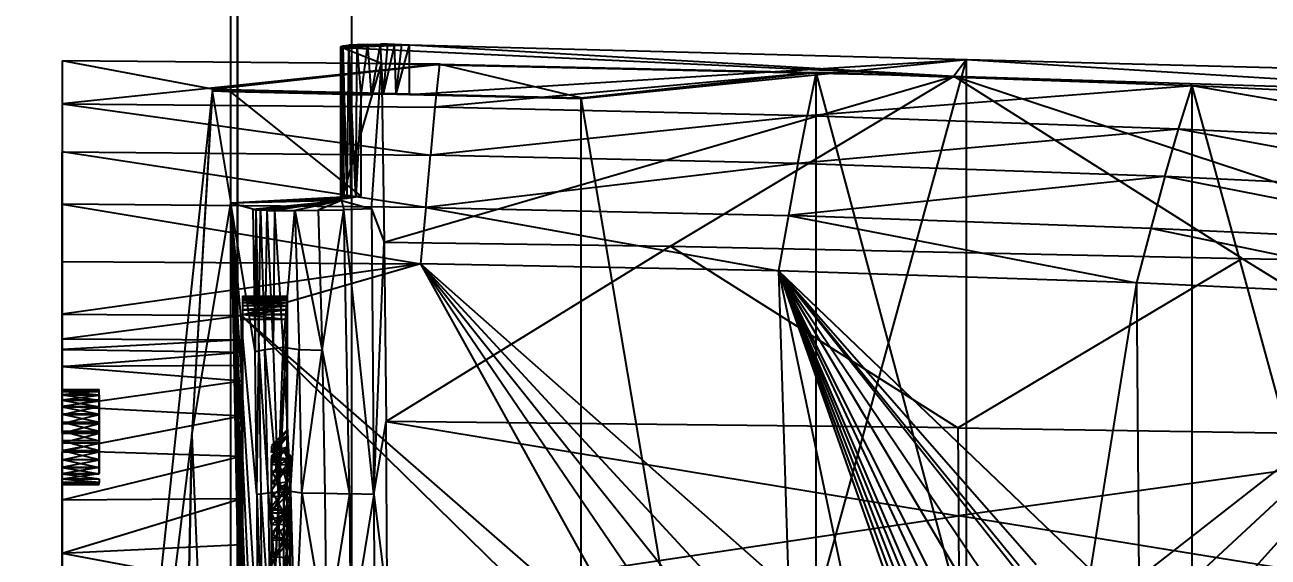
# Model space of a CAD drawing. Extents: x 11992 to 29481, y -6727 to 6811.
# Drawn here: x 12943.9 to 13269.8, y 2709.1 to 2848.5 of the extents above; entities that cross this region are included whole.
import ezdxf

# ---------------------------------------------------------------- set-up
doc = ezdxf.new("R2010")
doc.units = 0
doc.header["$MEASUREMENT"] = 0
doc.layers.get('0').update_dxf_attribs({"color": 8, "linetype": 'CONTINUOUS'})
for name, color, linetype in [('FF-FINISH【完成面】', 8, 'CONTINUOUS'), ('WALL', 8, 'CONTINUOUS'), ('zoylight 5回路', 4, 'CONTINUOUS')]:
    doc.layers.add(name, color=color, linetype=linetype)

msp = doc.modelspace()

# ---------------------------------------------------------------- linework, layer by layer
for p, q in [((12999.62, 2180.6, 559.57), (12999.62, 3630.6, 559.57)), ((12999.62, 2180.6, 429.57), (12999.62, 3630.6, 429.57)), ((12999.62, 2180.6, 429.57), (12999.62, 3630.6, 429.57)), ((12999.62, 2180.6, -40.43), (12999.62, 3630.6, -40.43)), ((12999.62, 3630.6, 559.57), (12999.62, 2180.6, 559.57)), ((12999.62, 3630.6, -2440.43), (12999.62, 2180.6, -2440.43)), ((12999.62, 3630.6, -2440.43), (12999.62, 2180.6, -2440.43)), ((12999.62, 3630.6, -2640.43), (12999.62, 2180.6, -2640.43)), ((13026.69, 2802.64, -2012.88), (13026.7, 2842.73, -2012.74)), ((13026.69, 2802.64, -2012.88), (13026.9, 2842.61, -2010.81)), ((13026.71, 2842.84, -2014.69), (13026.7, 2842.73, -2012.74)), ((13026.7, 2842.73, -2012.74), (13026.9, 2842.61, -2010.81)), ((13026.73, 2802.76, -2015.01), (13026.7, 2842.73, -2012.74)), ((13026.71, 2842.84, -2014.69), (13027.35, 2843.05, -2018.51)), ((13026.71, 2842.84, -2014.69), (13026.73, 2802.76, -2015.01)), ((13027.02, 2802.88, -2017.14), (13026.71, 2842.84, -2014.69)), ((13026.71, 2842.84, -2014.69), (13026.9, 2842.61, -2010.81)), ((13026.9, 2842.61, -2010.81), (13037.13, 2843.45, -2029.97)), ((13038.94, 2843.45, -2030.69), (13026.9, 2842.61, -2010.81)), ((13033.81, 2843.43, -2027.97), (13026.9, 2842.61, -2010.81)), ((13040.81, 2843.43, -2031.21), (13026.9, 2842.61, -2010.81)), ((13026.9, 2842.61, -2010.81), (13042.74, 2843.39, -2031.52)), ((13026.9, 2842.61, -2010.81), (13030.99, 2843.35, -2025.31)), ((13026.9, 2842.61, -2010.81), (13044.68, 2843.35, -2031.63)), ((13026.9, 2842.61, -2010.81), (13028.8, 2843.22, -2022.11)), ((13027.35, 2843.05, -2018.51), (13026.9, 2842.61, -2010.81)), ((13037.39, 2838.46, -1944.6), (13026.9, 2842.61, -2010.81)), ((13026.9, 2802.55, -2010.81), (13026.9, 2842.61, -2010.81)), ((13026.9, 2842.61, -2010.81), (13187.46, 2835.1, -1961.36)), ((13027.02, 2802.88, -2017.14), (13027.35, 2843.05, -2018.51)), ((13027.35, 2843.05, -2018.51), (13028.8, 2843.22, -2022.11)), ((13028.38, 2803.17, -2021.26), (13027.35, 2843.05, -2018.51)), ((13027.58, 2803.02, -2019.24), (13027.35, 2843.05, -2018.51)), ((13028.38, 2803.17, -2021.26), (13028.8, 2843.22, -2022.11)), ((13030.99, 2843.35, -2025.31), (13028.8, 2843.22, -2022.11)), ((13030.63, 2803.48, -2024.88), (13028.8, 2843.22, -2022.11)), ((13029.4, 2803.32, -2023.15), (13028.8, 2843.22, -2022.11)), ((13030.63, 2803.48, -2024.88), (13030.99, 2843.35, -2025.31)), ((13033.81, 2843.43, -2027.97), (13030.99, 2843.35, -2025.31)), ((13032.02, 2830.25, -2026.43), (13030.99, 2843.35, -2025.31)), ((13032.02, 2830.25, -2026.43), (13033.81, 2843.43, -2027.97)), ((13033.81, 2843.43, -2027.97), (13037.13, 2843.45, -2029.97)), ((13034.71, 2830.34, -2028.62), (13033.81, 2843.43, -2027.97)), ((13034.71, 2830.34, -2028.62), (13037.13, 2843.45, -2029.97)), ((13037.84, 2830.38, -2030.28), (13037.13, 2843.45, -2029.97)), ((13038.94, 2843.45, -2030.69), (13037.13, 2843.45, -2029.97)), ((13038.94, 2843.45, -2030.69), (13037.84, 2830.38, -2030.28)), ((13040.81, 2843.43, -2031.21), (13037.84, 2830.38, -2030.28)), ((13040.81, 2843.43, -2031.21), (13038.94, 2843.45, -2030.69)), ((13041.23, 2830.37, -2031.29), (13040.81, 2843.43, -2031.21)), ((13040.81, 2843.43, -2031.21), (13042.74, 2843.39, -2031.52)), ((13041.23, 2830.37, -2031.29), (13042.74, 2843.39, -2031.52)), ((13041.23, 2830.37, -2031.29), (13044.68, 2843.35, -2031.63)), ((13042.74, 2843.39, -2031.52), (13044.68, 2843.35, -2031.63)), ((13044.68, 2830.32, -2031.63), (13044.68, 2843.35, -2031.63)), ((13044.68, 2843.35, -2031.63), (13336.77, 2835.58, -2031.63)), ((13044.68, 2843.35, -2031.63), (13187.46, 2835.1, -1961.36)), ((12953.63, 2839.11, -2034.43), (12953.63, 2744.49, -2108.55)), ((13052.59, 2838.27, -2034.43), (12953.63, 2839.11, -2034.43)), ((12993.06, 2831.72, -2034.43), (12953.63, 2839.11, -2034.43)), ((13044.68, 2830.32, -2031.63), (13190.72, 2839.46, -2031.63)), ((13089.63, 2829.27, -2031.63), (13190.72, 2839.46, -2031.63)), ((13089.63, 2471.93, -2031.63), (13190.72, 2839.46, -2031.63)), ((13190.72, 2839.46, -2031.63), (13187.46, 2835.1, -1961.36)), ((13190.72, 2461.73, -2031.63), (13190.72, 2839.46, -2031.63)), ((13190.72, 2839.46, -2031.63), (13337.58, 2830.5, -1978.13)), ((13052.59, 2838.27, -2034.43), (12953.63, 2827.84, -2104.77)), ((12993.06, 2831.72, -2034.43), (13052.59, 2838.27, -2034.43)), ((13026.9, 2802.55, -2010.81), (13037.39, 2838.46, -1944.6)), ((13034.71, 2800.37, -1961.5), (13037.39, 2838.46, -1944.6)), ((13037.39, 2838.46, -1944.6), (13038.08, 2791.61, -1940.25)), ((13037.39, 2838.46, -1944.6), (13187.46, 2835.1, -1961.36)), ((13052.59, 2838.27, -2034.43), (13051.39, 2826.96, -2103.8)), ((13151.37, 2836.08, -2034.43), (13051.39, 2826.96, -2103.8)), ((13052.59, 2838.27, -2034.43), (13151.37, 2836.08, -2034.43)), ((13089.63, 2829.46, -2034.43), (13052.59, 2838.27, -2034.43)), ((13089.63, 2829.46, -2034.43), (13151.37, 2836.08, -2034.43)), ((13151.37, 2836.08, -2034.43), (13148.96, 2824.75, -2102.79)), ((13249.93, 2832.57, -2034.43), (13151.37, 2836.08, -2034.43)), ((13249.93, 2468.62, -2034.43), (13151.37, 2836.08, -2034.43)), ((13151.37, 2465.11, -2034.43), (13151.37, 2836.08, -2034.43)), ((13038.08, 2791.61, -1940.25), (13187.46, 2835.1, -1961.36)), ((13113.11, 2790.55, -1948.66), (13187.46, 2835.1, -1961.36)), ((13187.46, 2835.1, -1961.36), (13337.58, 2830.5, -1978.13)), ((13187.46, 2835.1, -1961.36), (13337.97, 2785.61, -1975.26)), ((13262.98, 2787.38, -1966.16), (13187.46, 2835.1, -1961.36)), ((12993.06, 2831.72, -2034.43), (12953.63, 2462.08, -2034.43)), ((12993.01, 2831.16, -2026.43), (12987.62, 2740.98, -2026.43)), ((12993.06, 2831.72, -2034.43), (12987.63, 2741.27, -2034.43)), ((12993.01, 2831.16, -2026.43), (12987.63, 2741.27, -2034.43)), ((12993.06, 2831.72, -2034.43), (12993.01, 2831.16, -2026.43)), ((12997.89, 2831.04, -2026.43), (12993.01, 2831.16, -2026.43)), ((12993.01, 2831.16, -2026.43), (12997.89, 2801.84, -2026.43)), ((12993.06, 2831.72, -2034.43), (13032.02, 2830.25, -2026.43)), ((12993.06, 2831.72, -2034.43), (12997.89, 2831.04, -2026.43)), ((12993.06, 2831.72, -2034.43), (13041.23, 2830.37, -2031.29)), ((12993.06, 2831.72, -2034.43), (13037.84, 2830.38, -2030.28)), ((12993.06, 2831.72, -2034.43), (13044.68, 2830.32, -2031.63)), ((12993.06, 2831.72, -2034.43), (13034.71, 2830.34, -2028.62)), ((12993.06, 2831.72, -2034.43), (13089.63, 2829.46, -2034.43)), ((13032.02, 2830.25, -2026.43), (12997.89, 2831.04, -2026.43)), ((13032.02, 2803.63, -2026.43), (12997.89, 2831.04, -2026.43)), ((12997.89, 2470.15, -2026.43), (12997.89, 2831.04, -2026.43)), ((13032.02, 2830.25, -2026.43), (13030.63, 2803.48, -2024.88)), ((13032.02, 2830.25, -2026.43), (13034.71, 2830.34, -2028.62)), ((13032.02, 2803.63, -2026.43), (13032.02, 2830.25, -2026.43)), ((13037.84, 2830.38, -2030.28), (13034.71, 2830.34, -2028.62)), ((13041.23, 2830.37, -2031.29), (13037.84, 2830.38, -2030.28)), ((13044.68, 2830.32, -2031.63), (13041.23, 2830.37, -2031.29)), ((13044.68, 2830.32, -2031.63), (13089.63, 2829.46, -2034.43)), ((13044.68, 2830.32, -2031.63), (13089.63, 2829.27, -2031.63)), ((13089.63, 2829.46, -2034.43), (13151.37, 2465.11, -2034.43)), ((13089.63, 2829.46, -2034.43), (13089.63, 2471.73, -2034.43)), ((13249.93, 2832.57, -2034.43), (13148.96, 2824.75, -2102.79)), ((13246.32, 2821.24, -2101.78), (13249.93, 2832.57, -2034.43)), ((13348.27, 2473.45, -2034.43), (13249.93, 2832.57, -2034.43)), ((13249.93, 2468.62, -2034.43), (13249.93, 2832.57, -2034.43)), ((13343.53, 2816.58, -2099.89), (13249.93, 2832.57, -2034.43)), ((13348.27, 2827.74, -2034.43), (13249.93, 2832.57, -2034.43)), ((12953.63, 2827.84, -2104.77), (12953.63, 2662.59, -2060.09)), ((12953.63, 2827.84, -2104.77), (13050.18, 2814.45, -2172.83)), ((12953.63, 2827.84, -2104.77), (13051.39, 2826.96, -2103.8)), ((13051.39, 2826.96, -2103.8), (13050.18, 2814.45, -2172.83)), ((13148.96, 2824.75, -2102.79), (13051.39, 2826.96, -2103.8)), ((13148.96, 2824.75, -2102.79), (13050.18, 2814.45, -2172.83)), ((13146.54, 2812.26, -2170.81), (13148.96, 2824.75, -2102.79)), ((13246.32, 2821.24, -2101.78), (13148.96, 2824.75, -2102.79)), ((13246.32, 2821.24, -2101.78), (13146.54, 2812.26, -2170.81)), ((13242.71, 2808.78, -2168.8), (13246.32, 2821.24, -2101.78)), ((13338.77, 2804.32, -2165.17), (13246.32, 2821.24, -2101.78)), ((13343.53, 2816.58, -2099.89), (13246.32, 2821.24, -2101.78)), ((13048.97, 2800.73, -2241.66), (12953.63, 2815.32, -2174.9)), ((12953.63, 2815.32, -2174.9), (13050.18, 2814.45, -2172.83)), ((12953.63, 2748.68, -2206.32), (12953.63, 2815.32, -2174.9)), ((13048.97, 2800.73, -2241.66), (13050.18, 2814.45, -2172.83)), ((13146.54, 2812.26, -2170.81), (13050.18, 2814.45, -2172.83)), ((13146.54, 2812.26, -2170.81), (13048.97, 2800.73, -2241.66)), ((13146.54, 2812.26, -2170.81), (13144.12, 2798.59, -2238.63)), ((13242.71, 2808.78, -2168.8), (13146.54, 2812.26, -2170.81)), ((13242.71, 2808.78, -2168.8), (13144.12, 2798.59, -2238.63)), ((13242.71, 2808.78, -2168.8), (13239.08, 2795.17, -2235.61)), ((13338.77, 2804.32, -2165.17), (13242.71, 2808.78, -2168.8)), ((13333.99, 2790.98, -2230.23), (13242.71, 2808.78, -2168.8)), ((13032.02, 2803.63, -2026.43), (12997.89, 2801.84, -2026.43)), ((13030.63, 2803.48, -2024.88), (12997.89, 2801.84, -2026.43)), ((13029.4, 2803.32, -2023.15), (12997.89, 2801.84, -2026.43)), ((13028.38, 2803.17, -2021.26), (13029.4, 2803.32, -2023.15)), ((13029.4, 2803.32, -2023.15), (13030.63, 2803.48, -2024.88)), ((13032.02, 2803.63, -2026.43), (13030.63, 2803.48, -2024.88)), ((12953.63, 2766.28, -2268.12), (12953.63, 2801.56, -2244.79)), ((13048.97, 2800.73, -2241.66), (12953.63, 2801.56, -2244.79)), ((12953.63, 2801.56, -2244.79), (13047.56, 2785.95, -2309.58)), ((12987.62, 2740.98, -2026.43), (12997.89, 2801.84, -2026.43)), ((13028.38, 2803.17, -2021.26), (12997.89, 2801.84, -2026.43)), ((13027.58, 2803.02, -2019.24), (12997.89, 2801.84, -2026.43)), ((13027.02, 2802.88, -2017.14), (12997.89, 2801.84, -2026.43)), ((13026.73, 2802.76, -2015.01), (12997.89, 2801.84, -2026.43)), ((13026.69, 2802.64, -2012.88), (12997.89, 2801.84, -2026.43)), ((13026.9, 2802.55, -2010.81), (12997.89, 2801.84, -2026.43)), ((13003.67, 2800.24, -1989.97), (12997.89, 2801.84, -2026.43)), ((13004.89, 2688.04, -1982.26), (12997.89, 2801.84, -2026.43)), ((12997.89, 2801.84, -2026.43), (13004.24, 2538.27, -1986.34)), ((13004.24, 2763.01, -1986.34), (12997.89, 2801.84, -2026.43)), ((13004.65, 2725.62, -1983.78), (12997.89, 2801.84, -2026.43)), ((12997.89, 2801.84, -2026.43), (13004.65, 2575.63, -1983.78)), ((13004.97, 2650.42, -1981.76), (12997.89, 2801.84, -2026.43)), ((13004.89, 2612.94, -1982.27), (12997.89, 2801.84, -2026.43)), ((12997.89, 2801.84, -2026.43), (13003.67, 2500.96, -1989.97)), ((13003.67, 2800.24, -1989.97), (13026.9, 2802.55, -2010.81)), ((13003.67, 2800.24, -1989.97), (13004.43, 2800.1, -1986.61)), ((13003.67, 2800.24, -1989.97), (13004.24, 2763.01, -1986.34)), ((13004.43, 2800.1, -1986.61), (13004.24, 2763.01, -1986.34)), ((13026.9, 2802.55, -2010.81), (13004.43, 2800.1, -1986.61)), ((13004.43, 2800.1, -1986.61), (13005.65, 2800, -1983.39)), ((13004.43, 2800.1, -1986.61), (13005.2, 2763.15, -1982.4)), ((13005.2, 2763.15, -1982.4), (13005.65, 2800, -1983.39)), ((13026.9, 2802.55, -2010.81), (13005.65, 2800, -1983.39)), ((13005.65, 2800, -1983.39), (13006.78, 2763.48, -1978.68)), ((13007.29, 2799.92, -1980.36), (13005.65, 2800, -1983.39)), ((13026.9, 2802.55, -2010.81), (13007.29, 2799.92, -1980.36)), ((13026.9, 2802.55, -2010.81), (13009.32, 2799.88, -1977.58)), ((13026.9, 2802.55, -2010.81), (13014.67, 2799.88, -1972.14)), ((13026.9, 2802.55, -2010.81), (13020.78, 2799.96, -1967.58)), ((13020.78, 2799.96, -1967.58), (13027.52, 2800.13, -1964)), ((13021.81, 2763.31, -1964.56), (13027.52, 2800.13, -1964)), ((13026.73, 2802.76, -2015.01), (13026.69, 2802.64, -2012.88)), ((13026.9, 2802.55, -2010.81), (13026.69, 2802.64, -2012.88)), ((13027.02, 2802.88, -2017.14), (13026.73, 2802.76, -2015.01)), ((13026.9, 2802.55, -2010.81), (13034.71, 2800.37, -1961.5)), ((13026.9, 2802.55, -2010.81), (13027.52, 2800.13, -1964)), ((13027.58, 2803.02, -2019.24), (13027.02, 2802.88, -2017.14)), ((13034.71, 2800.37, -1961.5), (13027.52, 2800.13, -1964)), ((13035.34, 2725.54, -1957.54), (13027.52, 2800.13, -1964)), ((13028.96, 2725.73, -1959.47), (13027.52, 2800.13, -1964)), ((13027.58, 2803.02, -2019.24), (13028.38, 2803.17, -2021.26)), ((13034.71, 2800.37, -1961.5), (13035.34, 2725.54, -1957.54)), ((13034.71, 2800.37, -1961.5), (13038.08, 2791.61, -1940.25)), ((13048.97, 2800.73, -2241.66), (13047.56, 2785.95, -2309.58)), ((13048.97, 2800.73, -2241.66), (13144.12, 2798.59, -2238.63)), ((13048.97, 2800.73, -2241.66), (13141.48, 2784.09, -2304.74)), ((13007.29, 2799.92, -1980.36), (13006.78, 2763.48, -1978.68)), ((13007.29, 2799.92, -1980.36), (13009.32, 2799.88, -1977.58)), ((13007.29, 2799.92, -1980.36), (13008.94, 2763.79, -1975.26)), ((13009.32, 2799.88, -1977.58), (13008.94, 2763.79, -1975.26)), ((13009.32, 2799.88, -1977.58), (13011.63, 2764.08, -1972.24)), ((13009.32, 2799.88, -1977.58), (13014.67, 2799.88, -1972.14)), ((13011.63, 2764.08, -1972.24), (13014.67, 2799.88, -1972.14)), ((13014.67, 2799.88, -1972.14), (13020.78, 2799.96, -1967.58)), ((13014.67, 2799.88, -1972.14), (13021.81, 2763.31, -1964.56)), ((13014.67, 2799.88, -1972.14), (13015.76, 2763.49, -1968.63)), ((13020.78, 2799.96, -1967.58), (13021.81, 2763.31, -1964.56)), ((13144.12, 2798.59, -2238.63), (13141.48, 2784.09, -2304.74)), ((13239.08, 2795.17, -2235.61), (13144.12, 2798.59, -2238.63)), ((13144.12, 2798.59, -2238.63), (13235.36, 2780.95, -2299.89)), ((13239.08, 2795.17, -2235.61), (13235.36, 2780.95, -2299.89)), ((13333.99, 2790.98, -2230.23), (13239.08, 2795.17, -2235.61)), ((13329.19, 2776.55, -2295.05), (13239.08, 2795.17, -2235.61)), ((13035.34, 2725.54, -1957.54), (13038.08, 2791.61, -1940.25)), ((13038.08, 2791.61, -1940.25), (13038.57, 2744.66, -1937.14)), ((13038.08, 2791.61, -1940.25), (13113.11, 2790.55, -1948.66)), ((13113.11, 2790.55, -1948.66), (13038.57, 2744.66, -1937.14)), ((13113.11, 2790.55, -1948.66), (13262.98, 2787.38, -1966.16)), ((13113.11, 2790.55, -1948.66), (13188.5, 2742.97, -1954.4)), ((13188.5, 2742.97, -1954.4), (13262.98, 2787.38, -1966.16)), ((13262.98, 2787.38, -1966.16), (13338.26, 2740.64, -1973.21)), ((13262.98, 2787.38, -1966.16), (13337.97, 2785.61, -1975.26)), ((12953.63, 2741.58, -2132.89), (12953.63, 2786.55, -2314.43)), ((12953.63, 2786.55, -2314.43), (13047.56, 2785.95, -2309.58)), ((13047.56, 2785.95, -2309.58), (12953.63, 2772.74, -2314.43)), ((13047.56, 2785.95, -2309.58), (13000.63, 2772.42, -2312)), ((13144.12, 2700.73, -2304.6), (13047.56, 2785.95, -2309.58)), ((13141.48, 2784.09, -2304.74), (13047.56, 2785.95, -2309.58)), ((13047.56, 2785.95, -2309.58), (13122.15, 2692.71, -2305.73)), ((13047.56, 2785.95, -2309.58), (13130.37, 2696.38, -2305.31)), ((13047.56, 2785.95, -2309.58), (13106.12, 2680.54, -2306.56)), ((13047.56, 2785.95, -2309.58), (13114.46, 2688.04, -2306.13)), ((13141.48, 2784.09, -2304.74), (13170.57, 2705.21, -2303.24)), ((13141.48, 2784.09, -2304.74), (13172.06, 2705.28, -2303.16)), ((13209, 2707.06, -2301.25), (13141.48, 2784.09, -2304.74)), ((13202.97, 2706.64, -2301.57), (13141.48, 2784.09, -2304.74)), ((13204.56, 2706.8, -2301.48), (13141.48, 2784.09, -2304.74)), ((13187.9, 2706.04, -2302.34), (13141.48, 2784.09, -2304.74)), ((13194.05, 2706.32, -2302.03), (13141.48, 2784.09, -2304.74)), ((13141.48, 2784.09, -2304.74), (13178.32, 2705.48, -2302.84)), ((13141.48, 2784.09, -2304.74), (13180.96, 2705.63, -2302.7)), ((13141.48, 2784.09, -2304.74), (13173.7, 2705.33, -2303.08)), ((13141.48, 2784.09, -2304.74), (13175.4, 2705.37, -2302.99)), ((13141.48, 2784.09, -2304.74), (13158.37, 2703.67, -2303.87)), ((13141.48, 2784.09, -2304.74), (13169.32, 2705.1, -2303.3)), ((13141.48, 2784.09, -2304.74), (13144.12, 2700.73, -2304.6)), ((13235.36, 2780.95, -2299.89), (13141.48, 2784.09, -2304.74)), ((13141.48, 2784.09, -2304.74), (13223.27, 2705.83, -2300.52)), ((13235.36, 2780.95, -2299.89), (13223.27, 2705.83, -2300.52)), ((13235.36, 2780.95, -2299.89), (13235.9, 2703.68, -2299.87)), ((13329.19, 2776.55, -2295.05), (13235.36, 2780.95, -2299.89)), ((13001.02, 2777.46, -1530.58), (13012.67, 2777.6, -1529.31)), ((13001.02, 2775.78, -1533.71), (13001.02, 2777.6, -1529.31)), ((13001.02, 2777.46, -1370.29), (13012.67, 2777.6, -1371.57)), ((13001.02, 2777.6, -1529.31), (13001.02, 2777.6, -1371.57)), ((13001.02, 2777.46, -1530.58), (13012.67, 2777.46, -1530.58)), ((13001.02, 2777.46, -1370.29), (13012.67, 2777.46, -1370.29)), ((13001.02, 2777.08, -1531.78), (13001.02, 2777.46, -1530.58)), ((13001.02, 2777.46, -1530.58), (13012.67, 2777.08, -1531.78)), ((13001.02, 2777.08, -1369.1), (13012.67, 2777.46, -1370.29)), ((13012.67, 2777.46, -1370.29), (13012.67, 2734.89, -1442.66)), ((13001.02, 2777.08, -1531.78), (13012.67, 2776.5, -1532.83)), ((13012.67, 2776.5, -1368.04), (13001.02, 2777.08, -1369.1)), ((13001.02, 2777.08, -1531.78), (13012.67, 2777.08, -1531.78)), ((13001.02, 2777.08, -1369.1), (13012.67, 2777.08, -1369.1)), ((13012.67, 2776.5, -1532.83), (13001.02, 2776.5, -1532.83)), ((13001.02, 2776.5, -1368.04), (13012.67, 2776.5, -1368.04)), ((13001.02, 2775.78, -1533.71), (13012.67, 2776.5, -1532.83)), ((13012.67, 2776.5, -1368.04), (13001.02, 2775.78, -1367.17)), ((13001.02, 2775.78, -1533.71), (13012.67, 2774.9, -1534.43)), ((13012.67, 2775.78, -1367.17), (13001.02, 2774.9, -1366.44)), ((13001.02, 2528.54, -1535.4), (13001.02, 2775.78, -1367.17)), ((13001.02, 2775.78, -1533.71), (13012.67, 2775.78, -1533.71)), ((13012.67, 2775.78, -1367.17), (13001.02, 2775.78, -1367.17)), ((13012.67, 2774.9, -1366.44), (13001.02, 2774.9, -1366.44)), ((13012.67, 2774.9, -1534.43), (13001.02, 2774.9, -1534.43)), ((13012.67, 2774.9, -1534.43), (13001.02, 2773.85, -1535.02)), ((13001.02, 2773.85, -1365.86), (13012.67, 2774.9, -1366.44)), ((13012.67, 2742.4, -1462.81), (13012.67, 2777.08, -1531.78)), ((13012.67, 2777.08, -1369.1), (13012.67, 2713.44, -1426.82)), ((13012.67, 2775.78, -1533.71), (13012.67, 2740.95, -1478.75)), ((13012.67, 2774.9, -1534.43), (13012.67, 2772.65, -1535.4)), ((13329.19, 2776.55, -2295.05), (13235.9, 2703.68, -2299.87)), ((13329.19, 2776.55, -2295.05), (13247.02, 2700.51, -2299.29)), ((13329.19, 2776.55, -2295.05), (13257.07, 2696.03, -2298.77)), ((12953.63, 2772.74, -2314.43), (13000.63, 2772.42, -2312)), ((12953.63, 2766.28, -2268.12), (13000.63, 2772.42, -2312)), ((13101.4, 2673.94, -2306.81), (13000.63, 2772.42, -2312)), ((13106.12, 2680.54, -2306.56), (13000.63, 2772.42, -2312)), ((13000.63, 2693.07, -2248.2), (13000.63, 2772.42, -2312)), ((13012.67, 2773.85, -1535.02), (13001.02, 2772.65, -1535.4)), ((13001.02, 2772.65, -1365.48), (13012.67, 2773.85, -1365.86)), ((13001.02, 2773.85, -1365.86), (13012.67, 2773.85, -1365.86)), ((13012.67, 2773.85, -1535.02), (13001.02, 2773.85, -1535.02)), ((13001.02, 2771.38, -1535.53), (13001.02, 2773.85, -1535.02)), ((13001.02, 2772.65, -1365.48), (13012.67, 2772.65, -1365.48)), ((13012.67, 2772.65, -1535.4), (13001.02, 2772.65, -1535.4)), ((13001.02, 2772.65, -1535.4), (13012.67, 2771.38, -1535.53)), ((13001.02, 2524.69, -1532.83), (13001.02, 2772.65, -1365.48)), ((13001.02, 2772.65, -1365.48), (13012.67, 2771.38, -1365.35)), ((13001.02, 2529.81, -1535.53), (13012.67, 2771.38, -1535.53)), ((13012.67, 2771.38, -1365.35), (13001.02, 2529.81, -1365.35)), ((13012.67, 2771.38, -1365.35), (13001.02, 2771.38, -1365.35)), ((13012.67, 2771.38, -1535.53), (13001.02, 2771.38, -1535.53)), ((13012.67, 2721.61, -1430.48), (13012.67, 2773.85, -1365.86)), ((13012.67, 2655.36, -1405.42), (13012.67, 2771.38, -1365.35)), ((13012.67, 2720.37, -1504.24), (13012.67, 2771.38, -1535.53)), ((12953.63, 2766.28, -2268.12), (13000.63, 2766.04, -2266.26)), ((13000.63, 2766.04, -2266.26), (12953.63, 2763.5, -2253.79)), ((12953.63, 2763.5, -2253.79), (13000.63, 2762.77, -2250.1)), ((12953.63, 2759.01, -2237.8), (13000.63, 2762.77, -2250.1)), ((13000.63, 2762.77, -2250.1), (13000.63, 2697.78, -2239.11)), ((13004.24, 2763.01, -1986.34), (13005.2, 2763.15, -1982.4)), ((13004.65, 2725.62, -1983.78), (13004.24, 2763.01, -1986.34)), ((13004.65, 2725.62, -1983.78), (13005.2, 2763.15, -1982.4)), ((13005.2, 2763.15, -1982.4), (13006.78, 2763.48, -1978.68)), ((13005.2, 2763.15, -1982.4), (13005.76, 2725.69, -1979.38)), ((13005.2, 2763.15, -1982.4), (13007.65, 2725.93, -1975.26)), ((13006.78, 2763.48, -1978.68), (13008.94, 2763.79, -1975.26)), ((13007.65, 2725.93, -1975.26), (13006.78, 2763.48, -1978.68)), ((13006.78, 2763.48, -1978.68), (13010.26, 2726.16, -1971.55)), ((13008.94, 2763.79, -1975.26), (13011.63, 2764.08, -1972.24)), ((13008.94, 2763.79, -1975.26), (13010.26, 2726.16, -1971.55)), ((13010.26, 2726.16, -1971.55), (13011.63, 2764.08, -1972.24)), ((13011.63, 2764.08, -1972.24), (13015.76, 2763.49, -1968.63)), ((13011.63, 2764.08, -1972.24), (13013.49, 2726.36, -1968.37)), ((13013.49, 2726.36, -1968.37), (13015.76, 2763.49, -1968.63)), ((13016.53, 2725.94, -1966.04), (13015.76, 2763.49, -1968.63)), ((13015.76, 2763.49, -1968.63), (13021.81, 2763.31, -1964.56)), ((13016.53, 2725.94, -1966.04), (13021.81, 2763.31, -1964.56)), ((13021.81, 2763.31, -1964.56), (13022.53, 2725.83, -1962.35)), ((13021.81, 2763.31, -1964.56), (13028.96, 2725.73, -1959.47)), ((13000.63, 2759.27, -2237.73), (12953.63, 2759.01, -2237.8)), ((12953.63, 2759.01, -2237.8), (13000.63, 2755.25, -2224.84)), ((12953.63, 2748.68, -2206.32), (13000.63, 2755.25, -2224.84)), ((12953.63, 2753.06, -2119.44), (12963.36, 2753.06, -2119.44)), ((12953.63, 2753.06, -2119.44), (12963.36, 2753, -2121.96)), ((12953.63, 2752.59, -2116.91), (12963.36, 2753.06, -2119.44)), ((12953.63, 2753, -2121.96), (12963.36, 2753, -2121.96)), ((12953.63, 2753, -2121.96), (12963.36, 2752.47, -2124.32)), ((12963.36, 2752.59, -2116.91), (12953.63, 2752.59, -2116.91)), ((12963.36, 2752.59, -2116.91), (12953.63, 2751.62, -2114.53)), ((12963.36, 2751.57, -2126.42), (12953.63, 2752.47, -2124.32)), ((12953.63, 2752.47, -2124.32), (12963.36, 2752.47, -2124.32)), ((12953.63, 2751.62, -2114.53), (12963.36, 2751.62, -2114.53)), ((12953.63, 2751.62, -2114.53), (12963.36, 2750.21, -2112.43)), ((12963.36, 2751.57, -2126.42), (12953.63, 2751.57, -2126.42)), ((12953.63, 2750.29, -2128.32), (12963.36, 2751.57, -2126.42)), ((12963.36, 2732.6, -2110.82), (12963.36, 2753, -2121.96)), ((12963.36, 2734.6, -2131.4), (12963.36, 2753, -2121.96)), ((12963.36, 2751.57, -2126.42), (12963.36, 2752.47, -2124.32)), ((12963.36, 2730.9, -2112.54), (12963.36, 2752.47, -2124.32)), ((12963.36, 2751.57, -2126.42), (12963.36, 2730.99, -2128.42)), ((12963.36, 2751.57, -2126.42), (12963.36, 2750.29, -2128.32)), ((12953.63, 2750.29, -2128.32), (12963.36, 2750.29, -2128.32)), ((12953.63, 2748.59, -2130.04), (12963.36, 2750.29, -2128.32)), ((12953.63, 2750.21, -2112.43), (12963.36, 2750.21, -2112.43)), ((12953.63, 2750.21, -2112.43), (12963.36, 2748.49, -2110.73)), ((12953.63, 2750.21, -2112.43), (12953.63, 2732.6, -2110.82)), ((12953.63, 2748.68, -2206.32), (13000.63, 2746.08, -2198.09)), ((12953.63, 2748.59, -2130.04), (12963.36, 2748.59, -2130.04)), ((12953.63, 2746.5, -2131.45), (12963.36, 2748.59, -2130.04)), ((12953.63, 2748.49, -2110.73), (12963.36, 2746.59, -2109.46)), ((12953.63, 2748.49, -2110.73), (12963.36, 2748.49, -2110.73)), ((12963.36, 2750.29, -2128.32), (12963.36, 2730.99, -2128.42)), ((12963.36, 2739.06, -2132.83), (12963.36, 2748.59, -2130.04)), ((12963.36, 2746.59, -2109.46), (12953.63, 2746.59, -2109.46)), ((12953.63, 2746.59, -2109.46), (12963.36, 2744.49, -2108.55)), ((12953.63, 2746.5, -2131.45), (12963.36, 2746.5, -2131.45)), ((12953.63, 2744.12, -2132.42), (12963.36, 2746.5, -2131.45)), ((12953.63, 2737.06, -2174.99), (13000.63, 2746.08, -2198.09)), ((13000.63, 2746.08, -2198.09), (13000.63, 2700.49, -2229.66)), ((13035.34, 2725.54, -1957.54), (13038.57, 2744.66, -1937.14)), ((13188.5, 2742.97, -1954.4), (13038.57, 2744.66, -1937.14)), ((13038.57, 2744.66, -1937.14), (13188.63, 2719.89, -1953.38)), ((13038.87, 2697.65, -1935.27), (13038.57, 2744.66, -1937.14)), ((12953.63, 2744.49, -2108.55), (12963.36, 2742.13, -2108.02)), ((12953.63, 2744.49, -2108.55), (12963.36, 2744.49, -2108.55)), ((12953.63, 2744.12, -2132.42), (12963.36, 2744.12, -2132.42)), ((12953.63, 2741.58, -2132.89), (12963.36, 2744.12, -2132.42)), ((12953.63, 2742.13, -2108.02), (12963.36, 2739.61, -2107.97)), ((12953.63, 2742.13, -2108.02), (12963.36, 2742.13, -2108.02)), ((12953.63, 2741.58, -2132.89), (12963.36, 2741.58, -2132.89)), ((12953.63, 2739.06, -2132.83), (12963.36, 2741.58, -2132.89)), ((12963.36, 2744.12, -2132.42), (12963.36, 2732.71, -2130.12)), ((13012.67, 2742.43, -1471), (13008.53, 2738.36, -1464.13)), ((13012.67, 2742.43, -1471), (13008.53, 2738.16, -1471.85)), ((13012.67, 2742.4, -1462.81), (13008.53, 2738.36, -1464.13)), ((13008.53, 2736.91, -1456.23), (13012.67, 2742.4, -1462.81)), ((13188.5, 2742.97, -1954.4), (13188.63, 2719.89, -1953.38)), ((13188.5, 2742.97, -1954.4), (13338.26, 2740.64, -1973.21)), ((12987.63, 2741.27, -2034.43), (12953.63, 2462.08, -2034.43)), ((12953.63, 2739.61, -2107.97), (12963.36, 2737.08, -2108.43)), ((12963.36, 2739.61, -2107.97), (12953.63, 2739.61, -2107.97)), ((12953.63, 2739.06, -2132.83), (12963.36, 2739.06, -2132.83)), ((12953.63, 2736.7, -2132.31), (12963.36, 2739.06, -2132.83)), ((12985.82, 2650.6, -2034.43), (12987.63, 2741.27, -2034.43)), ((12987.62, 2740.98, -2026.43), (12985.82, 2650.6, -2034.43)), ((12987.62, 2740.98, -2026.43), (12987.63, 2741.27, -2034.43)), ((12987.62, 2740.98, -2026.43), (12997.89, 2499.35, -2026.43)), ((13008.53, 2736.49, -1479.14), (13012.67, 2740.95, -1478.75)), ((13012.67, 2740.95, -1478.75), (13008.53, 2738.16, -1471.85)), ((13008.53, 2736.91, -1456.23), (13012.67, 2740.73, -1454.54)), ((13008.53, 2735.54, -1452.37), (13012.67, 2740.73, -1454.54)), ((13008.53, 2738.16, -1471.85), (13008.53, 2736.91, -1456.23)), ((13012.67, 2734.89, -1442.66), (13012.67, 2740.73, -1454.54)), ((13338.26, 2740.64, -1973.21), (13188.63, 2719.89, -1953.38)), ((12953.63, 2737.08, -2108.43), (12963.36, 2734.69, -2109.41)), ((12953.63, 2737.08, -2108.43), (12963.36, 2737.08, -2108.43)), ((12953.63, 2737.06, -2174.99), (13000.63, 2735.55, -2170.36)), ((12953.63, 2736.7, -2132.31), (12963.36, 2736.7, -2132.31)), ((12953.63, 2734.6, -2131.4), (12963.36, 2736.7, -2132.31)), ((12953.63, 2724.14, -2144.07), (12953.63, 2736.7, -2132.31)), ((12953.63, 2724.14, -2144.07), (13000.63, 2735.55, -2170.36)), ((13008.53, 2733.25, -1486.27), (13012.67, 2737.95, -1486.32)), ((13012.67, 2737.95, -1486.32), (13008.53, 2736.49, -1479.14)), ((13011.73, 2737.6, -1467.02), (13008.53, 2737.6, -1467.02)), ((13011.73, 2737.6, -1467.02), (13008.53, 2736.98, -1460.24)), ((13011.73, 2736.98, -1473.8), (13008.53, 2737.6, -1467.02)), ((13012.67, 2737.4, -1446.67), (13008.53, 2733.76, -1448.67)), ((13012.67, 2737.4, -1446.67), (13008.53, 2735.54, -1452.37)), ((13011.73, 2736.98, -1473.8), (13008.53, 2734.98, -1480.73)), ((13011.73, 2736.98, -1460.24), (13008.53, 2734.98, -1453.3)), ((13008.53, 2736.49, -1479.14), (13008.53, 2736.98, -1473.8)), ((13008.53, 2735.54, -1452.37), (13008.53, 2731.52, -1446.63)), ((13011.73, 2731.52, -1446.63), (13008.53, 2734.98, -1453.3)), ((13008.53, 2724.89, -1437.85), (13008.53, 2734.98, -1453.3)), ((13008.53, 2734.98, -1480.73), (13011.73, 2731.52, -1487.41)), ((13011.73, 2734.98, -1453.3), (13008.53, 2734.98, -1453.3)), ((13008.53, 2734.98, -1480.73), (13011.73, 2734.98, -1480.73)), ((13012.67, 2734.89, -1442.66), (13008.53, 2731.22, -1444.66)), ((13012.67, 2734.89, -1442.66), (13008.53, 2733.76, -1448.67)), ((13011.73, 2737.6, -1467.02), (13013.47, 2735.26, -1473.48)), ((13011.73, 2737.6, -1467.02), (13013.47, 2735.86, -1467.02)), ((13011.73, 2736.98, -1460.24), (13013.47, 2735.26, -1460.55)), ((13011.73, 2736.98, -1473.8), (13013.47, 2735.26, -1473.48)), ((13013.47, 2735.86, -1467.02), (13011.73, 2736.98, -1460.24)), ((13011.73, 2736.98, -1473.8), (13013.47, 2733.36, -1480.09)), ((13011.73, 2736.98, -1473.8), (13011.73, 2736.98, -1460.24)), ((13011.73, 2734.98, -1453.3), (13013.47, 2735.26, -1460.55)), ((13011.73, 2734.98, -1480.73), (13013.47, 2730.07, -1486.46)), ((13011.73, 2734.98, -1453.3), (13013.47, 2733.36, -1453.94)), ((13011.73, 2734.98, -1480.73), (13013.47, 2733.36, -1480.09)), ((13012.67, 2720.37, -1504.24), (13012.67, 2737.95, -1486.32)), ((13013.47, 2735.86, -1467.02), (13013.47, 2687.26, -1500.05)), ((13013.47, 2670.6, -1486.46), (13013.47, 2735.26, -1460.55)), ((12953.63, 2734.69, -2109.41), (12963.36, 2732.6, -2110.82)), ((12953.63, 2734.69, -2109.41), (12963.36, 2734.69, -2109.41)), ((12963.36, 2734.6, -2131.4), (12953.63, 2734.6, -2131.4)), ((12953.63, 2732.71, -2130.12), (12963.36, 2734.6, -2131.4)), ((12953.63, 2710.17, -2114.22), (12953.63, 2732.71, -2130.12)), ((12953.63, 2732.71, -2130.12), (12963.36, 2732.71, -2130.12)), ((12953.63, 2730.99, -2128.42), (12963.36, 2732.71, -2130.12)), ((12953.63, 2732.6, -2110.82), (12963.36, 2732.6, -2110.82)), ((12953.63, 2732.6, -2110.82), (12963.36, 2730.9, -2112.54)), ((13008.53, 2733.76, -1448.67), (13008.53, 2728.45, -1492.78)), ((13008.53, 2728.45, -1492.78), (13012.67, 2733.37, -1493.4)), ((13008.53, 2733.25, -1486.27), (13012.67, 2733.37, -1493.4)), ((13012.67, 2731.99, -1438.99), (13008.53, 2731.22, -1444.66)), ((13008.53, 2728.24, -1441.03), (13012.67, 2731.99, -1438.99)), ((13011.73, 2731.52, -1446.63), (13013.47, 2733.36, -1453.94)), ((13013.47, 2730.07, -1486.46), (13013.47, 2733.36, -1453.94)), ((13013.47, 2733.36, -1453.94), (13013.47, 2733.36, -1480.09)), ((12953.63, 2730.99, -2128.42), (12963.36, 2730.99, -2128.42)), ((12953.63, 2729.58, -2126.33), (12963.36, 2730.99, -2128.42)), ((12953.63, 2730.9, -2112.54), (12963.36, 2730.9, -2112.54)), ((12953.63, 2730.9, -2112.54), (12963.36, 2729.63, -2114.44)), ((12953.63, 2729.63, -2114.44), (12963.36, 2729.63, -2114.44)), ((12953.63, 2729.63, -2114.44), (12963.36, 2728.72, -2116.53)), ((12953.63, 2702.46, -2099.7), (12953.63, 2729.63, -2114.44)), ((12953.63, 2729.58, -2126.33), (12963.36, 2729.58, -2126.33)), ((12953.63, 2729.58, -2126.33), (12963.36, 2728.6, -2123.95)), ((12953.63, 2728.72, -2116.53), (12963.36, 2728.72, -2116.53)), ((12953.63, 2728.72, -2116.53), (12963.36, 2728.19, -2118.89)), ((12953.63, 2728.6, -2123.95), (12963.36, 2728.6, -2123.95)), ((12953.63, 2728.14, -2121.42), (12963.36, 2728.6, -2123.95)), ((12963.36, 2729.58, -2126.33), (12963.36, 2728.6, -2123.95)), ((12963.36, 2728.14, -2121.42), (12963.36, 2728.72, -2116.53)), ((13011.73, 2726.68, -1493.37), (13008.53, 2731.52, -1487.41)), ((13008.53, 2720.73, -1498.21), (13008.53, 2731.52, -1487.41)), ((13011.73, 2731.52, -1446.63), (13008.53, 2731.52, -1446.63)), ((13011.73, 2731.52, -1446.63), (13008.53, 2726.68, -1440.67)), ((13011.73, 2731.52, -1487.41), (13008.53, 2731.52, -1487.41)), ((13012.67, 2728.76, -1435.72), (13008.53, 2728.24, -1441.03)), ((13008.53, 2724.89, -1437.85), (13012.67, 2728.76, -1435.72)), ((13008.53, 2728.45, -1492.78), (13012.67, 2727.4, -1499.5)), ((13011.73, 2731.52, -1446.63), (13013.47, 2730.07, -1447.58)), ((13013.47, 2730.07, -1486.46), (13011.73, 2731.52, -1487.41)), ((13013.47, 2725.45, -1492.14), (13011.73, 2731.52, -1487.41)), ((13011.73, 2726.68, -1440.67), (13013.47, 2730.07, -1447.58)), ((13012.67, 2728.76, -1435.72), (13012.67, 2721.61, -1430.48)), ((13013.47, 2730.07, -1447.58), (13013.47, 2713.41, -1500.05)), ((12953.63, 2728.19, -2118.89), (12963.36, 2728.19, -2118.89)), ((12953.63, 2728.19, -2118.89), (12963.36, 2728.14, -2121.42)), ((12953.63, 2728.14, -2121.42), (12963.36, 2728.14, -2121.42)), ((13004.65, 2725.62, -1983.78), (13005.76, 2725.69, -1979.38)), ((13004.65, 2725.62, -1983.78), (13004.89, 2688.04, -1982.26)), ((13004.65, 2725.62, -1983.78), (13006.1, 2688.21, -1977.59)), ((13005.76, 2725.69, -1979.38), (13007.65, 2725.93, -1975.26)), ((13005.76, 2725.69, -1979.38), (13008.19, 2688.34, -1973.24)), ((13006.1, 2688.21, -1977.59), (13005.76, 2725.69, -1979.38)), ((13007.65, 2725.93, -1975.26), (13010.26, 2726.16, -1971.55)), ((13007.65, 2725.93, -1975.26), (13011.08, 2688.46, -1969.37)), ((13007.65, 2725.93, -1975.26), (13008.19, 2688.34, -1973.24)), ((13012.67, 2727.4, -1499.5), (13008.53, 2725.52, -1495.65)), ((13012.67, 2727.4, -1499.5), (13008.53, 2722.29, -1498.19)), ((13011.73, 2726.68, -1440.67), (13008.53, 2720.73, -1435.83)), ((13008.53, 2720.73, -1435.83), (13008.53, 2726.68, -1440.67)), ((13011.73, 2720.73, -1498.21), (13008.53, 2726.68, -1493.37)), ((13008.53, 2726.68, -1440.67), (13008.53, 2726.68, -1493.37)), ((13008.53, 2725.52, -1495.65), (13008.53, 2665.69, -1480.73)), ((13012.67, 2725.27, -1432.88), (13008.53, 2721.28, -1435.15)), ((13008.53, 2724.89, -1437.85), (13012.67, 2725.27, -1432.88)), ((13010.26, 2726.16, -1971.55), (13013.49, 2726.36, -1968.37)), ((13010.26, 2726.16, -1971.55), (13011.08, 2688.46, -1969.37)), ((13011.08, 2688.46, -1969.37), (13013.49, 2726.36, -1968.37)), ((13011.73, 2726.68, -1493.37), (13013.47, 2719.77, -1496.75)), ((13011.73, 2726.68, -1440.67), (13013.47, 2725.45, -1441.9)), ((13013.47, 2725.45, -1492.14), (13011.73, 2726.68, -1493.37)), ((13011.73, 2707.12, -1430.38), (13011.73, 2726.68, -1440.67)), ((13011.73, 2726.68, -1493.37), (13011.73, 2714.05, -1501.66)), ((13013.47, 2725.45, -1441.9), (13011.73, 2720.73, -1435.83)), ((13013.47, 2706.8, -1432.09), (13013.47, 2725.45, -1441.9)), ((13013.49, 2726.36, -1968.37), (13014.66, 2688.56, -1966.12)), ((13013.49, 2726.36, -1968.37), (13016.53, 2725.94, -1966.04)), ((13016.53, 2725.94, -1966.04), (13014.66, 2688.56, -1966.12)), ((13016.53, 2725.94, -1966.04), (13022.94, 2688.34, -1961.02)), ((13016.53, 2725.94, -1966.04), (13022.53, 2725.83, -1962.35)), ((13022.53, 2725.83, -1962.35), (13028.96, 2725.73, -1959.47)), ((13022.53, 2725.83, -1962.35), (13022.94, 2688.34, -1961.02)), ((13028.96, 2725.73, -1959.47), (13022.94, 2688.34, -1961.02)), ((13028.96, 2725.73, -1959.47), (13029.3, 2688.29, -1958.32)), ((13035.34, 2725.54, -1957.54), (13028.96, 2725.73, -1959.47)), ((13035.34, 2725.54, -1957.54), (13029.3, 2688.29, -1958.32)), ((13035.34, 2725.54, -1957.54), (13038.87, 2697.65, -1935.27)), ((13035.34, 2725.54, -1957.54), (13035.5, 2688.1, -1956.54)), ((12953.63, 2724.14, -2144.07), (13000.63, 2724.45, -2144.04)), ((12953.63, 2710.17, -2114.22), (13000.63, 2724.45, -2144.04)), ((13000.63, 2724.45, -2144.04), (13000.63, 2678.36, -2177.96)), ((13012.67, 2720.37, -1504.24), (13008.53, 2722.29, -1498.19)), ((13012.67, 2721.61, -1430.48), (13008.53, 2717.51, -1432.97)), ((13012.67, 2721.61, -1430.48), (13008.53, 2721.28, -1435.15)), ((13008.53, 2693.55, -1430.38), (13008.53, 2721.28, -1435.15)), ((13011.73, 2714.05, -1501.66), (13008.53, 2720.73, -1498.21)), ((13008.53, 2714.05, -1432.37), (13011.73, 2720.73, -1435.83)), ((13008.53, 2720.73, -1498.21), (13011.73, 2720.73, -1498.21)), ((13008.53, 2720.73, -1435.83), (13011.73, 2720.73, -1435.83)), ((13012.67, 2720.37, -1504.24), (13008.53, 2715.21, -1502.13)), ((13012.67, 2720.37, -1504.24), (13008.53, 2718.84, -1500.36)), ((13013.47, 2719.77, -1437.29), (13011.73, 2720.73, -1435.83)), ((13013.47, 2719.77, -1496.75), (13011.73, 2720.73, -1498.21)), ((13011.73, 2720.73, -1498.21), (13013.47, 2713.41, -1500.05)), ((13013.47, 2719.77, -1437.29), (13011.73, 2714.05, -1432.37)), ((13012.67, 2720.37, -1504.24), (13012.67, 2558.93, -1444.02)), ((13038.87, 2697.65, -1935.27), (13188.63, 2719.89, -1953.38)), ((13188.63, 2719.89, -1953.38), (13188.76, 2696.8, -1952.66)), ((13338.43, 2695.63, -1971.98), (13188.63, 2719.89, -1953.38)), ((13012.67, 2717.68, -1428.46), (13008.53, 2717.51, -1432.97)), ((13008.53, 2713.53, -1431.24), (13012.67, 2717.68, -1428.46)), ((13008.53, 2717.51, -1432.97), (13008.53, 2686.62, -1432.37)), ((12953.63, 2710.17, -2114.22), (13000.63, 2712.39, -2118.19)), ((13012.67, 2712.76, -1507.43), (13008.53, 2715.21, -1502.13)), ((13011.73, 2714.05, -1432.37), (13008.53, 2707.12, -1430.38)), ((13011.73, 2714.05, -1501.66), (13008.53, 2714.05, -1501.66)), ((13008.53, 2707.72, -1504.43), (13008.53, 2714.05, -1501.66)), ((13011.73, 2714.05, -1501.66), (13008.53, 2707.12, -1503.66)), ((13011.73, 2714.05, -1432.37), (13008.53, 2714.05, -1432.37)), ((13012.67, 2713.44, -1426.82), (13008.53, 2713.53, -1431.24)), ((13012.67, 2713.44, -1426.82), (13008.53, 2709.25, -1429.94)), ((13012.67, 2712.76, -1507.43), (13008.53, 2707.72, -1504.43)), ((13011.73, 2663.69, -1473.8), (13011.73, 2714.05, -1501.66)), ((13013.47, 2706.8, -1501.95), (13011.73, 2714.05, -1501.66)), ((13013.47, 2713.41, -1433.99), (13011.73, 2714.05, -1432.37)), ((13011.73, 2714.05, -1501.66), (13013.47, 2713.41, -1500.05)), ((13011.73, 2707.12, -1430.38), (13013.47, 2713.41, -1433.99)), ((13012.67, 2712.76, -1507.43), (13012.67, 2529.81, -1535.53)), ((12953.63, 2710.17, -2114.22), (13000.63, 2701.4, -2097.38)), ((13008.53, 2709.25, -1429.94), (13012.67, 2708.97, -1425.63))]:
    msp.add_line(p, q)
at = {"layer": 'FF-FINISH【完成面】', "linetype": 'ByBlock', "elevation": 0}
msp.add_lwpolyline([(13029.61, 2150.55), (13029.61, 3000.55), (13029.61, 3000.55), (13029.61, 3600.55), (13819.61, 3600.55)], dxfattribs=at)
at = {"layer": 'WALL', "linetype": 'ByBlock', "elevation": 0}
msp.add_lwpolyline([(12997.76, 3030.55), (12997.76, 2180.55), (12599.62, 2180.55)], dxfattribs=at)
at = {"layer": 'zoylight 5回路', "linetype": 'Continuous'}
for centre, radius, start, end in [((20773.15, 2167.44), 8113.9, 156.205785, 184.910423), ((2904.54, 5110.84), 10683.58, 341.855244, 1.759156)]:
    msp.add_arc(centre, radius, start, end, dxfattribs=at)

doc.saveas('drawing.dxf')
